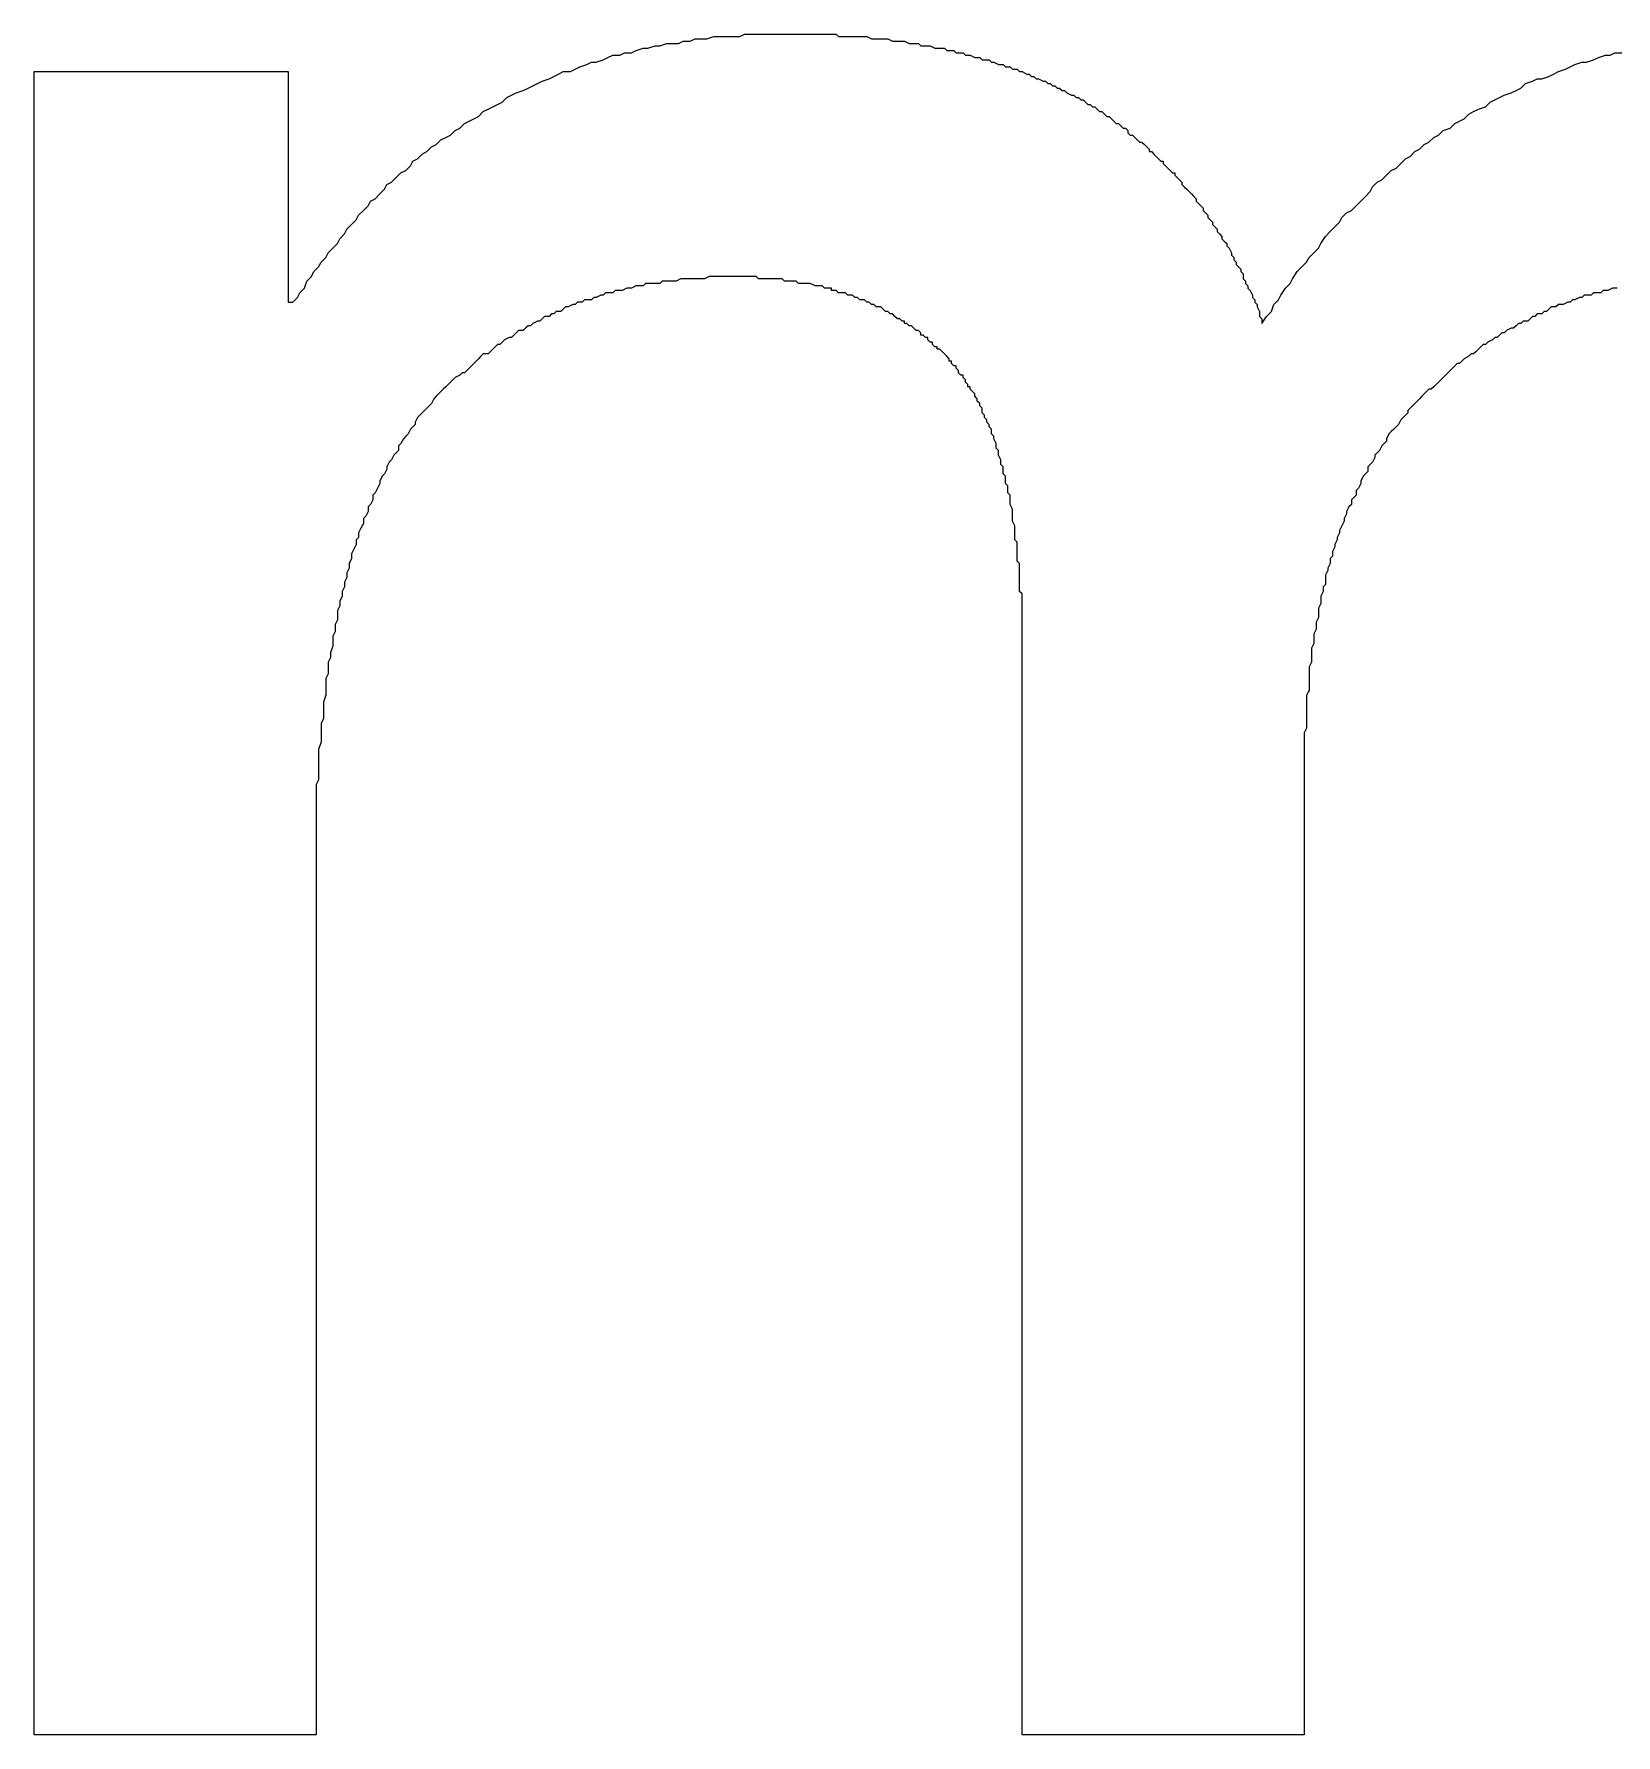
# Model space of a CAD drawing. Extents: x 6 to 282, y -60 to 50.
# Drawn here: x 87.94 to 122.49, y -59.02 to -21.88 of the extents above; entities that cross this region are included whole.
import ezdxf

# ---------------------------------------------------------------- set-up
doc = ezdxf.new("R2010")
doc.units = 0

msp = doc.modelspace()

# ---------------------------------------------------------------- linework, layer by layer
at = {"layer": 'Layer 0', "color": 1}
msp.add_lwpolyline([(122.51326, -27.430643), (122.461891, -27.430643), (122.410522, -27.430643), (122.307793, -27.48201), (122.256424, -27.48201), (122.205055, -27.48201), (122.153687, -27.533379), (122.050949, -27.533379), (121.99958, -27.533379), (121.948212, -27.584747), (121.845474, -27.584747), (121.794106, -27.584747), (121.742737, -27.636116), (121.691368, -27.636116), (121.588631, -27.687483), (121.537262, -27.687483), (121.485893, -27.738852), (121.434532, -27.738852), (121.331795, -27.79022), (121.280426, -27.79022), (121.229057, -27.79022), (121.177689, -27.841589), (121.074951, -27.841589), (121.023582, -27.892956), (120.972214, -27.944324), (120.920845, -27.944324), (120.869476, -27.995693), (120.766739, -27.995693), (120.71537, -28.047062), (120.664001, -28.047062), (120.61264, -28.098429), (120.561272, -28.149797), (120.458534, -28.149797), (120.407166, -28.201166), (120.355797, -28.201166), (120.304428, -28.252535), (120.253059, -28.303902), (120.201691, -28.303902), (120.098953, -28.35527), (120.047585, -28.406639), (119.996216, -28.406639), (119.944847, -28.458008), (119.893478, -28.509375), (119.84211, -28.509375), (119.790749, -28.560743), (119.688011, -28.612112), (119.636642, -28.663481), (119.585274, -28.663481), (119.533905, -28.714848), (119.482536, -28.766216), (119.431168, -28.817585), (119.379799, -28.868954), (119.32843, -28.868954), (119.277061, -28.920321), (119.174324, -28.971689), (119.122955, -29.023058), (119.071587, -29.074427), (119.020218, -29.074427), (118.968857, -29.125793), (118.917488, -29.177162), (118.866119, -29.228531), (118.814751, -29.2799), (118.763382, -29.331266), (118.712013, -29.382635), (118.660645, -29.434004), (118.609276, -29.485373), (118.557907, -29.536739), (118.506538, -29.588108), (118.45517, -29.639477), (118.403801, -29.639477), (118.301064, -29.742214), (118.249695, -29.793581), (118.198326, -29.84495), (118.146957, -29.896318), (118.095596, -29.947687), (118.044228, -29.999054), (117.992859, -30.050423), (117.94149, -30.101791), (117.94149, -30.15316), (117.890121, -30.204527), (117.838753, -30.255896), (117.787384, -30.307264), (117.736015, -30.41), (117.684647, -30.461369), (117.633278, -30.512737), (117.581909, -30.564106), (117.53054, -30.615473), (117.479172, -30.71821), (117.479172, -30.769579), (117.427803, -30.820946), (117.376434, -30.872314), (117.325066, -30.975052), (117.273705, -31.026419), (117.222336, -31.077787), (117.222336, -31.129156), (117.170967, -31.231892), (117.119598, -31.28326), (117.06823, -31.334629), (117.06823, -31.437365), (117.016861, -31.488733), (116.965492, -31.540102), (116.914124, -31.642838), (116.914124, -31.694206), (116.862755, -31.796944), (116.811386, -31.84831), (116.811386, -31.951048), (116.760017, -32.002415), (116.708649, -32.053783), (116.708649, -32.156521), (116.65728, -32.20789), (116.605911, -32.310627), (116.605911, -32.361992), (116.554543, -32.464729), (116.554543, -32.516098), (116.503174, -32.618835), (116.451813, -32.721573), (116.451813, -32.772938), (116.400444, -32.875675), (116.400444, -32.927044), (116.349075, -33.029781), (116.349075, -33.08115), (116.297707, -33.183887), (116.297707, -33.286621), (116.246338, -33.33799), (116.246338, -33.440727), (116.194969, -33.543465), (116.194969, -33.594833), (116.1436, -33.697567), (116.1436, -33.800304), (116.1436, -33.903042), (116.092232, -33.954411), (116.092232, -34.057144), (116.040863, -34.159882), (116.040863, -34.262619), (116.040863, -34.313988), (115.989494, -34.416725), (115.989494, -34.519459), (115.989494, -34.622196), (115.938126, -34.724934), (115.938126, -34.776302), (115.938126, -34.879036), (115.886757, -34.981773), (115.886757, -35.084511), (115.886757, -35.187248), (115.835388, -35.289982), (115.835388, -35.392719), (115.835388, -35.495457), (115.835388, -35.598194), (115.784019, -35.700928), (115.784019, -35.803665), (115.784019, -35.906403), (115.784019, -36.00914), (115.784019, -36.111874), (115.784019, -36.214611), (115.732651, -36.317348), (115.732651, -36.420086), (115.732651, -36.522823), (115.732651, -36.625557), (115.732651, -36.728294), (115.732651, -36.831032), (115.732651, -36.933769), (115.732651, -37.036503), (115.681282, -37.13924), (115.681282, -37.241978), (115.681282, -37.39608), (115.681282, -37.498817), (115.681282, -37.601555), (115.681282, -37.704292), (115.681282, -37.807026), (115.681282, -59.022114), (109.517097, -59.022114), (109.517097, -35.392719), (109.517097, -35.289982), (109.517097, -35.187248), (109.517097, -35.13588), (109.517097, -35.033142), (109.517097, -34.930405), (109.517097, -34.827671), (109.517097, -34.776302), (109.517097, -34.673565), (109.517097, -34.570827), (109.517097, -34.46809), (109.517097, -34.416725), (109.517097, -34.313988), (109.517097, -34.21125), (109.517097, -34.108513), (109.465729, -34.057144), (109.465729, -33.954411), (109.465729, -33.903042), (109.465729, -33.800304), (109.465729, -33.697567), (109.465729, -33.646198), (109.465729, -33.543465), (109.465729, -33.440727), (109.41436, -33.389359), (109.41436, -33.286621), (109.41436, -33.235252), (109.41436, -33.132519), (109.41436, -33.08115), (109.41436, -32.978413), (109.362991, -32.927044), (109.362991, -32.824306), (109.362991, -32.772938), (109.362991, -32.670204), (109.362991, -32.618835), (109.311623, -32.516098), (109.311623, -32.464729), (109.311623, -32.361992), (109.311623, -32.310627), (109.311623, -32.259258), (109.260254, -32.156521), (109.260254, -32.105152), (109.260254, -32.002415), (109.260254, -31.951048), (109.208885, -31.899679), (109.208885, -31.796944), (109.208885, -31.745575), (109.157516, -31.694206), (109.157516, -31.591471), (109.157516, -31.540102), (109.106148, -31.488733), (109.106148, -31.437365), (109.106148, -31.334629), (109.054779, -31.28326), (109.054779, -31.231892), (109.054779, -31.180525), (109.00341, -31.077787), (109.00341, -31.026419), (109.00341, -30.975052), (108.952049, -30.923683), (108.952049, -30.872314), (108.952049, -30.820946), (108.900681, -30.71821), (108.900681, -30.666842), (108.849312, -30.615473), (108.849312, -30.564106), (108.849312, -30.512737), (108.797943, -30.461369), (108.797943, -30.41), (108.746574, -30.358633), (108.746574, -30.307264), (108.695206, -30.255896), (108.695206, -30.204527), (108.643837, -30.15316), (108.643837, -30.101791), (108.643837, -30.050423), (108.592468, -29.999054), (108.592468, -29.947687), (108.5411, -29.896318), (108.5411, -29.84495), (108.489731, -29.793581), (108.489731, -29.742214), (108.438362, -29.690845), (108.386993, -29.639477), (108.386993, -29.588108), (108.335625, -29.588108), (108.335625, -29.536739), (108.284256, -29.485373), (108.284256, -29.434004), (108.232887, -29.382635), (108.232887, -29.331266), (108.181519, -29.331266), (108.13015, -29.2799), (108.13015, -29.228531), (108.078789, -29.177162), (108.078789, -29.125793), (108.02742, -29.125793), (107.976051, -29.074427), (107.976051, -29.023058), (107.924683, -29.023058), (107.924683, -28.971689), (107.873314, -28.920321), (107.821945, -28.868954), (107.821945, -28.868954), (107.770576, -28.817585), (107.719208, -28.766216), (107.667839, -28.766216), (107.667839, -28.714848), (107.61647, -28.714848), (107.565102, -28.663481), (107.565102, -28.612112), (107.513733, -28.612112), (107.462364, -28.560743), (107.462364, -28.509375), (107.410995, -28.509375), (107.359627, -28.458008), (107.308258, -28.458008), (107.308258, -28.406639), (107.256897, -28.35527), (107.205528, -28.35527), (107.15416, -28.303902), (107.15416, -28.303902), (107.102791, -28.252535), (107.051422, -28.252535), (107.000053, -28.201166), (106.948685, -28.201166), (106.948685, -28.149797), (106.897316, -28.149797), (106.845947, -28.098429), (106.794579, -28.098429), (106.74321, -28.047062), (106.74321, -28.047062), (106.691841, -27.995693), (106.640472, -27.995693), (106.589104, -27.944324), (106.537735, -27.944324), (106.486366, -27.892956), (106.486366, -27.892956), (106.435005, -27.841589), (106.383636, -27.841589), (106.332268, -27.841589), (106.280899, -27.79022), (106.22953, -27.79022), (106.178162, -27.738852), (106.126793, -27.738852), (106.126793, -27.738852), (106.075424, -27.687483), (106.024055, -27.687483), (105.972687, -27.687483), (105.921318, -27.636116), (105.869949, -27.636116), (105.818581, -27.584747), (105.767212, -27.584747), (105.715843, -27.584747), (105.664474, -27.533379), (105.613113, -27.533379), (105.561745, -27.533379), (105.510376, -27.533379), (105.459007, -27.48201), (105.407639, -27.48201), (105.35627, -27.48201), (105.35627, -27.430643), (105.304901, -27.430643), (105.253532, -27.430643), (105.202164, -27.430643), (105.150795, -27.379274), (105.099426, -27.379274), (105.048058, -27.379274), (104.996689, -27.379274), (104.893951, -27.327906), (104.842583, -27.327906), (104.791214, -27.327906), (104.739853, -27.327906), (104.688484, -27.327906), (104.637115, -27.327906), (104.585747, -27.276537), (104.534378, -27.276537), (104.483009, -27.276537), (104.431641, -27.276537), (104.380272, -27.276537), (104.328903, -27.276537), (104.277534, -27.22517), (104.226166, -27.22517), (104.174797, -27.22517), (104.123428, -27.22517), (104.020691, -27.22517), (103.969322, -27.22517), (103.917961, -27.22517), (103.866592, -27.22517), (103.815224, -27.22517), (103.763855, -27.22517), (103.712486, -27.173801), (103.661118, -27.173801), (103.55838, -27.173801), (103.507011, -27.173801), (103.455643, -27.173801), (103.404274, -27.173801), (103.352905, -27.173801), (103.301537, -27.173801), (103.198799, -27.173801), (103.14743, -27.173801), (103.044701, -27.173801), (102.993332, -27.173801), (102.890594, -27.173801), (102.839226, -27.173801), (102.736488, -27.173801), (102.68512, -27.173801), (102.582382, -27.22517), (102.531013, -27.22517), (102.428276, -27.22517), (102.325539, -27.22517), (102.274178, -27.22517), (102.17144, -27.22517), (102.120071, -27.22517), (102.068703, -27.22517), (101.965965, -27.276537), (101.914597, -27.276537), (101.811859, -27.276537), (101.76049, -27.276537), (101.657753, -27.276537), (101.606384, -27.327906), (101.503647, -27.327906), (101.452278, -27.327906), (101.349548, -27.327906), (101.29818, -27.327906), (101.246811, -27.379274), (101.144073, -27.379274), (101.092705, -27.379274), (100.989967, -27.430643), (100.938599, -27.430643), (100.88723, -27.430643), (100.784492, -27.48201), (100.733124, -27.48201), (100.630386, -27.48201), (100.579025, -27.533379), (100.527657, -27.533379), (100.424919, -27.533379), (100.37355, -27.584747), (100.322182, -27.584747), (100.219444, -27.636116), (100.168076, -27.636116), (100.116707, -27.687483), (100.013969, -27.687483), (99.962601, -27.687483), (99.911232, -27.738852), (99.808495, -27.738852), (99.757133, -27.79022), (99.705765, -27.79022), (99.603027, -27.841589), (99.551659, -27.841589), (99.50029, -27.892956), (99.448921, -27.944324), (99.346184, -27.944324), (99.294815, -27.995693), (99.243446, -27.995693), (99.192078, -28.047062), (99.08934, -28.047062), (99.037971, -28.098429), (98.986603, -28.149797), (98.935242, -28.149797), (98.832504, -28.201166), (98.781136, -28.252535), (98.729767, -28.252535), (98.678398, -28.303902), (98.627029, -28.35527), (98.524292, -28.35527), (98.472923, -28.406639), (98.421555, -28.458008), (98.370186, -28.509375), (98.318817, -28.509375), (98.21608, -28.560743), (98.164711, -28.612112), (98.113342, -28.663481), (98.061981, -28.663481), (98.010612, -28.714848), (97.959244, -28.766216), (97.907875, -28.817585), (97.856506, -28.868954), (97.753769, -28.868954), (97.7024, -28.920321), (97.651031, -28.971689), (97.599663, -29.023058), (97.548294, -29.074427), (97.496925, -29.125793), (97.445557, -29.177162), (97.394188, -29.228531), (97.342819, -29.2799), (97.291451, -29.2799), (97.240089, -29.331266), (97.137352, -29.382635), (97.085983, -29.434004), (97.034615, -29.485373), (96.983246, -29.536739), (96.931877, -29.588108), (96.880508, -29.639477), (96.82914, -29.690845), (96.777771, -29.742214), (96.726402, -29.793581), (96.675034, -29.84495), (96.623665, -29.947687), (96.572296, -29.999054), (96.520927, -30.050423), (96.469559, -30.101791), (96.418198, -30.15316), (96.366829, -30.204527), (96.31546, -30.255896), (96.264091, -30.358633), (96.264091, -30.41), (96.212723, -30.461369), (96.161354, -30.512737), (96.109985, -30.615473), (96.058617, -30.666842), (96.007248, -30.71821), (95.955879, -30.820946), (95.90451, -30.872314), (95.90451, -30.975052), (95.853142, -31.026419), (95.801773, -31.077787), (95.750404, -31.180525), (95.699036, -31.231892), (95.647667, -31.334629), (95.647667, -31.385998), (95.596306, -31.488733), (95.544937, -31.540102), (95.493568, -31.642838), (95.493568, -31.694206), (95.4422, -31.796944), (95.390831, -31.899679), (95.339462, -31.951048), (95.339462, -32.053783), (95.288094, -32.156521), (95.236725, -32.20789), (95.236725, -32.310627), (95.185356, -32.413361), (95.133987, -32.464729), (95.133987, -32.567467), (95.082619, -32.670204), (95.03125, -32.772938), (95.03125, -32.875675), (94.979881, -32.927044), (94.979881, -33.029781), (94.928513, -33.132519), (94.877144, -33.235252), (94.877144, -33.33799), (94.825775, -33.440727), (94.825775, -33.543465), (94.774406, -33.646198), (94.774406, -33.748936), (94.723045, -33.851673), (94.723045, -33.954411), (94.671677, -34.057144), (94.671677, -34.159882), (94.620308, -34.262619), (94.620308, -34.365356), (94.568939, -34.46809), (94.568939, -34.570827), (94.568939, -34.673565), (94.51757, -34.776302), (94.51757, -34.930405), (94.466202, -35.033142), (94.466202, -35.13588), (94.466202, -35.238617), (94.414833, -35.392719), (94.414833, -35.495457), (94.363464, -35.598194), (94.363464, -35.700928), (94.363464, -35.855034), (94.312096, -35.957771), (94.312096, -36.060509), (94.312096, -36.214611), (94.312096, -36.317348), (94.260727, -36.471455), (94.260727, -36.574188), (94.260727, -36.676926), (94.260727, -36.831032), (94.209358, -36.933769), (94.209358, -37.087872), (94.209358, -37.190609), (94.209358, -37.344715), (94.15799, -37.498817), (94.15799, -37.601555), (94.15799, -37.755661), (94.15799, -37.858395), (94.15799, -38.012501), (94.15799, -38.166607), (94.106621, -38.269341), (94.106621, -38.423447), (94.106621, -38.577553), (94.106621, -38.680286), (94.106621, -38.834393), (94.106621, -38.988499), (94.106621, -39.142601), (94.106621, -39.296707), (94.106621, -39.399445), (94.106621, -39.553547), (94.106621, -39.707653), (94.106621, -39.861759), (94.106621, -40.015862), (94.106621, -59.022114), (87.942436, -59.022114), (87.942436, -22.704763), (93.490204, -22.704763), (93.490204, -27.738852), (93.592941, -27.738852), (93.695679, -27.636116), (93.747047, -27.533379), (93.849785, -27.430643), (93.901154, -27.276537), (94.003883, -27.173801), (94.055252, -27.071064), (94.15799, -26.968328), (94.209358, -26.865591), (94.312096, -26.762856), (94.363464, -26.660118), (94.466202, -26.557383), (94.568939, -26.454645), (94.620308, -26.35191), (94.723045, -26.249172), (94.774406, -26.146437), (94.877144, -26.043699), (94.979881, -25.940964), (95.03125, -25.838226), (95.133987, -25.735491), (95.236725, -25.632753), (95.288094, -25.530018), (95.390831, -25.478649), (95.493568, -25.375912), (95.596306, -25.273176), (95.647667, -25.170439), (95.750404, -25.119072), (95.853142, -25.016335), (95.955879, -24.913599), (96.058617, -24.86223), (96.161354, -24.759493), (96.212723, -24.656757), (96.31546, -24.605389), (96.418198, -24.502653), (96.520927, -24.451284), (96.623665, -24.348547), (96.726402, -24.29718), (96.82914, -24.194443), (96.931877, -24.143074), (97.034615, -24.091707), (97.137352, -23.98897), (97.240089, -23.937601), (97.342819, -23.834866), (97.445557, -23.783497), (97.548294, -23.732128), (97.651031, -23.680761), (97.753769, -23.578024), (97.856506, -23.526655), (97.959244, -23.475288), (98.061981, -23.42392), (98.164711, -23.372551), (98.267448, -23.269815), (98.370186, -23.218447), (98.472923, -23.167078), (98.627029, -23.115709), (98.729767, -23.064342), (98.832504, -23.012974), (98.935242, -22.961605), (99.037971, -22.910236), (99.192078, -22.858868), (99.294815, -22.807501), (99.397552, -22.756132), (99.50029, -22.704763), (99.654396, -22.704763), (99.757133, -22.653395), (99.859863, -22.602028), (100.013969, -22.550659), (100.116707, -22.49929), (100.219444, -22.49929), (100.37355, -22.447922), (100.476288, -22.396555), (100.579025, -22.345186), (100.733124, -22.345186), (100.835861, -22.293818), (100.989967, -22.293818), (101.092705, -22.242449), (101.246811, -22.191082), (101.349548, -22.191082), (101.503647, -22.139713), (101.606384, -22.139713), (101.76049, -22.088345), (101.863228, -22.088345), (102.017334, -22.088345), (102.120071, -22.036976), (102.274178, -22.036976), (102.376907, -21.985609), (102.531013, -21.985609), (102.633751, -21.985609), (102.787857, -21.93424), (102.941963, -21.93424), (103.044701, -21.93424), (103.198799, -21.93424), (103.352905, -21.93424), (103.455643, -21.882872), (103.609749, -21.882872), (103.763855, -21.882872), (103.917961, -21.882872), (104.020691, -21.882872), (104.174797, -21.882872), (104.328903, -21.882872), (104.380272, -21.882872), (104.483009, -21.882872), (104.585747, -21.882872), (104.637115, -21.882872), (104.739853, -21.882872), (104.791214, -21.882872), (104.893951, -21.882872), (104.996689, -21.882872), (105.048058, -21.882872), (105.150795, -21.882872), (105.202164, -21.882872), (105.304901, -21.882872), (105.35627, -21.882872), (105.459007, -21.882872), (105.510376, -21.93424), (105.613113, -21.93424), (105.664474, -21.93424), (105.767212, -21.93424), (105.818581, -21.93424), (105.921318, -21.93424), (105.972687, -21.93424), (106.075424, -21.93424), (106.126793, -21.93424), (106.22953, -21.985609), (106.280899, -21.985609), (106.383636, -21.985609), (106.435005, -21.985609), (106.537735, -21.985609), (106.589104, -21.985609), (106.691841, -22.036976), (106.74321, -22.036976), (106.794579, -22.036976), (106.897316, -22.036976), (106.948685, -22.036976), (107.051422, -22.088345), (107.102791, -22.088345), (107.15416, -22.088345), (107.256897, -22.088345), (107.308258, -22.139713), (107.410995, -22.139713), (107.462364, -22.139713), (107.513733, -22.139713), (107.61647, -22.191082), (107.667839, -22.191082), (107.719208, -22.191082), (107.821945, -22.191082), (107.873314, -22.242449), (107.924683, -22.242449), (108.02742, -22.242449), (108.078789, -22.293818), (108.13015, -22.293818), (108.232887, -22.293818), (108.284256, -22.345186), (108.335625, -22.345186), (108.386993, -22.345186), (108.489731, -22.396555), (108.5411, -22.396555), (108.592468, -22.396555), (108.643837, -22.447922), (108.746574, -22.447922), (108.797943, -22.447922), (108.849312, -22.49929), (108.900681, -22.49929), (109.00341, -22.550659), (109.054779, -22.550659), (109.106148, -22.550659), (109.157516, -22.602028), (109.260254, -22.602028), (109.311623, -22.653395), (109.362991, -22.653395), (109.41436, -22.653395), (109.465729, -22.704763), (109.517097, -22.704763), (109.619835, -22.756132), (109.671204, -22.756132), (109.722572, -22.807501), (109.773941, -22.807501), (109.825302, -22.858868), (109.876671, -22.858868), (109.979408, -22.910236), (110.030777, -22.910236), (110.082146, -22.961605), (110.133514, -22.961605), (110.184883, -23.012974), (110.236252, -23.012974), (110.287621, -23.064342), (110.338989, -23.064342), (110.390358, -23.115709), (110.441727, -23.115709), (110.493095, -23.167078), (110.595833, -23.218447), (110.647194, -23.218447), (110.698563, -23.269815), (110.749931, -23.269815), (110.8013, -23.321182), (110.852669, -23.321182), (110.904037, -23.372551), (110.955406, -23.42392), (111.006775, -23.42392), (111.058144, -23.475288), (111.109512, -23.475288), (111.160881, -23.526655), (111.21225, -23.578024), (111.263618, -23.578024), (111.314987, -23.629393), (111.366356, -23.680761), (111.417725, -23.680761), (111.469086, -23.732128), (111.520454, -23.783497), (111.571823, -23.834866), (111.623192, -23.834866), (111.674561, -23.886234), (111.725929, -23.937601), (111.777298, -23.937601), (111.828667, -23.98897), (111.828667, -24.040339), (111.880035, -24.091707), (111.931404, -24.091707), (111.982773, -24.143074), (112.034142, -24.194443), (112.08551, -24.245811), (112.136879, -24.245811), (112.188248, -24.29718), (112.239616, -24.348547), (112.290985, -24.399916), (112.290985, -24.451284), (112.342346, -24.451284), (112.393715, -24.502653), (112.445084, -24.55402), (112.496452, -24.605389), (112.547821, -24.656757), (112.59919, -24.656757), (112.59919, -24.708126), (112.650558, -24.759493), (112.701927, -24.810862), (112.753296, -24.86223), (112.804665, -24.913599), (112.856033, -24.913599), (112.856033, -24.964966), (112.907402, -25.016335), (112.958771, -25.067703), (113.010139, -25.119072), (113.010139, -25.170439), (113.061508, -25.221807), (113.112877, -25.273176), (113.164238, -25.324545), (113.215607, -25.375912), (113.215607, -25.375912), (113.266975, -25.42728), (113.318344, -25.478649), (113.318344, -25.530018), (113.369713, -25.581385), (113.421082, -25.632753), (113.47245, -25.684122), (113.47245, -25.735491), (113.523819, -25.786858), (113.575188, -25.838226), (113.575188, -25.889595), (113.626556, -25.940964), (113.677925, -25.992331), (113.677925, -26.043699), (113.729294, -26.095068), (113.780663, -26.146437), (113.780663, -26.197803), (113.832031, -26.249172), (113.8834, -26.300541), (113.8834, -26.35191), (113.934769, -26.403278), (113.98613, -26.454645), (113.98613, -26.506014), (114.037498, -26.557383), (114.088867, -26.660118), (114.088867, -26.711487), (114.140236, -26.762856), (114.140236, -26.814224), (114.191605, -26.865591), (114.191605, -26.91696), (114.242973, -26.968328), (114.294342, -27.019697), (114.294342, -27.071064), (114.345711, -27.122433), (114.345711, -27.22517), (114.397079, -27.276537), (114.397079, -27.327906), (114.448448, -27.379274), (114.448448, -27.430643), (114.499817, -27.48201), (114.551186, -27.584747), (114.551186, -27.636116), (114.602554, -27.687483), (114.602554, -27.738852), (114.653923, -27.79022), (114.653923, -27.841589), (114.705292, -27.944324), (114.705292, -27.995693), (114.705292, -28.047062), (114.75666, -28.098429), (114.75666, -28.201166), (114.85939, -28.047062), (114.962128, -27.944324), (115.013496, -27.79022), (115.116234, -27.687483), (115.167603, -27.584747), (115.27034, -27.430643), (115.373077, -27.327906), (115.424446, -27.22517), (115.527184, -27.071064), (115.629921, -26.968328), (115.732651, -26.865591), (115.784019, -26.762856), (115.886757, -26.660118), (115.989494, -26.557383), (116.040863, -26.454645), (116.1436, -26.300541), (116.246338, -26.197803), (116.349075, -26.095068), (116.451813, -25.992331), (116.503174, -25.889595), (116.605911, -25.786858), (116.708649, -25.735491), (116.811386, -25.632753), (116.914124, -25.530018), (117.016861, -25.42728), (117.119598, -25.324545), (117.170967, -25.221807), (117.273705, -25.119072), (117.376434, -25.067703), (117.479172, -24.964966), (117.581909, -24.86223), (117.684647, -24.810862), (117.787384, -24.708126), (117.890121, -24.605389), (117.992859, -24.55402), (118.095596, -24.451284), (118.198326, -24.399916), (118.301064, -24.29718), (118.403801, -24.245811), (118.506538, -24.143074), (118.609276, -24.091707), (118.712013, -23.98897), (118.866119, -23.937601), (118.968857, -23.834866), (119.071587, -23.783497), (119.174324, -23.732128), (119.277061, -23.629393), (119.379799, -23.578024), (119.482536, -23.526655), (119.636642, -23.475288), (119.73938, -23.372551), (119.84211, -23.321182), (119.944847, -23.269815), (120.047585, -23.218447), (120.201691, -23.167078), (120.304428, -23.115709), (120.407166, -23.064342), (120.509903, -22.961605), (120.664001, -22.910236), (120.766739, -22.858868), (120.869476, -22.858868), (121.023582, -22.807501), (121.12632, -22.756132), (121.229057, -22.704763), (121.383163, -22.653395), (121.485893, -22.602028), (121.588631, -22.550659), (121.742737, -22.49929), (121.845474, -22.49929), (121.99958, -22.447922), (122.102318, -22.396555), (122.256424, -22.345186), (122.359154, -22.345186), (122.461891, -22.293818), (122.615997, -22.293818)], dxfattribs=at)

doc.saveas('drawing.dxf')
